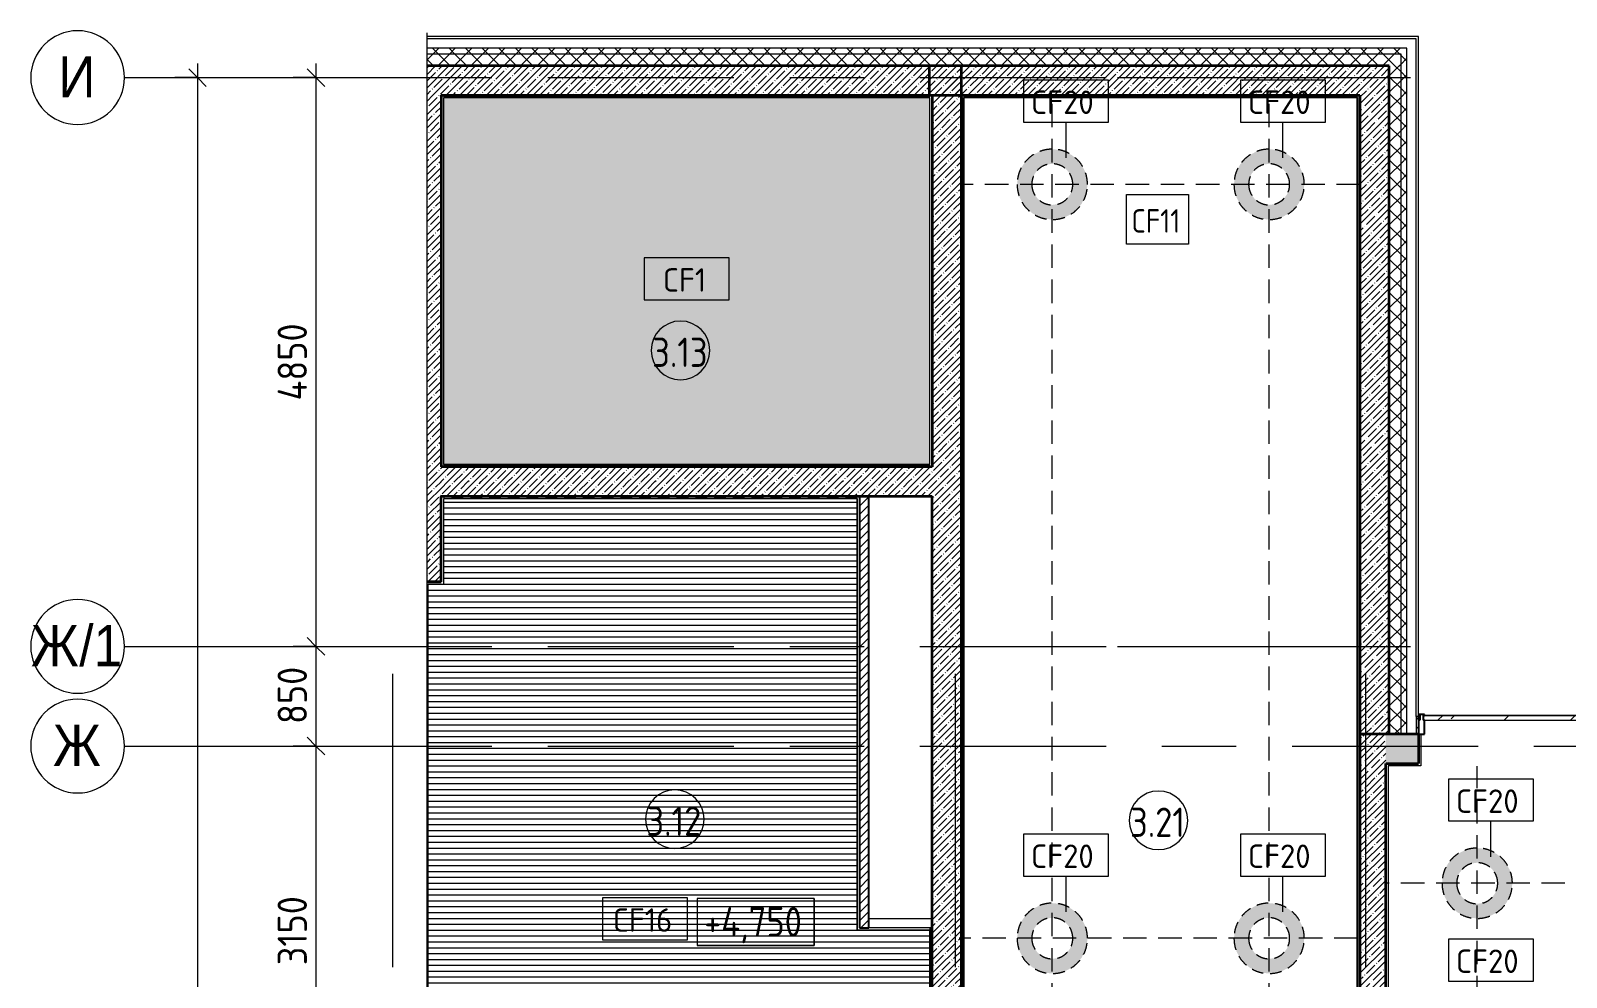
# Model space of a CAD drawing. Header units: millimetres. Extents: x 81469 to 281789, y -8553 to 29000.
# Drawn here: x 81469 to 94570, y 19328 to 27400 of the extents above; entities that cross this region are included whole.
import ezdxf

# ---------------------------------------------------------------- set-up
doc = ezdxf.new("R2010")
doc.units = ezdxf.units.MM
for name, pattern in [('200_ШТРИХ__ш1_п0_6_', [160, 100, -60]), ('ADSK_Штрих_ш2 п1', [300, 200, -100]), ('Осевая', [3175, 635, -476.25, 1587.5, -476.25])]:
    doc.linetypes.add(name, pattern=pattern)
for name, color, linetype, lineweight in [('A-ANNO-DIMS', 7, 'Continuous', 9), ('A-ANNO-DIMS-100', 7, 'Continuous', 9), ('A-AREA-IDEN', 7, 'Continuous', 9), ('A-CLNG', 7, 'Continuous', 9), ('A-CLNG-IDEN', 7, 'Continuous', 9), ('A-CLNG-PATT', 7, 'Continuous', 9), ('A-DETL-1', 7, 'ADSK_Штрих_ш2 п1', 9), ('A-DETL-GENF', 7, 'Continuous', 9), ('A-DETL-MBND', 7, '200_ШТРИХ__ш1_п0_6_', 9), ('A-DETL-MBND-1', 7, 'Continuous', 9), ('A-GLAZ', 7, 'Continuous', 9), ('A-GLAZ-CWMG', 7, 'Continuous', 9), ('A-GLAZ-CWMG-1', 7, 'Continuous', 25), ('A-WALL', 7, 'Continuous', 9), ('G-ANNO-DIMS', 7, 'Continuous', 9), ('I-WALL', 7, 'Continuous', 9), ('Оси', 7, 'Continuous', 9), ('Оси-1', 7, 'Continuous', 20), ('Оси-2', 7, 'Осевая', 9)]:
    doc.layers.add(name, color=color, linetype=linetype, lineweight=lineweight)
for name, color, linetype, lineweight, true_color in [('A-WALL-1', 7, 'Continuous', 13, 0x3c3c3c), ('A-WALL-2', 7, 'Continuous', 25, 0x3c3c3c), ('A-WALL-3', 7, 'Continuous', 35, 0x3c3c3c), ('A-WALL-FNSH-1', 7, 'Continuous', 9, 0x3c3c3c), ('A-WALL-FNSH-2', 7, 'Continuous', 13, 0x3c3c3c), ('G-ANNO-TEXT-1', 7, 'Continuous', 9, 0x3c3c3c)]:
    doc.layers.add(name, color=color, linetype=linetype, lineweight=lineweight, true_color=true_color)
doc.styles.add('Arial', font='arial.ttf', dxfattribs={"width": 0.9, "height": 350})
doc.styles.add('GOST Common', font='GOST_Common.ttf', dxfattribs={"width": 0.9, "height": 250})
doc.styles.add('GOST Common_1', font='GOST_Common.ttf', dxfattribs={"height": 200})
doc.styles.add('GOST Common_2', font='GOST_Common.ttf', dxfattribs={"width": 0.9, "height": 200})
doc.styles.add('ISOCPEUR', font='isocpeur.ttf', dxfattribs={"width": 0.9, "height": 250})
doc.dimstyles.new('ISO-2_5_0_9К_БОЛЬШОЙ', dxfattribs={"dimscale": 304.8, "dimtxt": 248.995294, "dimasz": 0.492126, "dimexe": 0.393701, "dimexo": 0.984252, "dimgap": 0, "dimtad": 1, "dimdec": 0, "dimrnd": 10, "dimzin": 0, "dimdsep": 46, "dimtxsty": 'ISOCPEUR', "dimblk1": 'OBLIQUE', "dimblk2": 'OBLIQUE', "dimsah": 1, "dimcen": 0.09, "dimdle": 0.393701, "dimazin": 0, "dimtfac": 1, "dimtdec": 4, "dimtix": 1, "dimtmove": 0, "dimatfit": 3, "dimfxl": 1, "dimtvp": 1, "dimtolj": 1, "dimtzin": 0, "dimarcsym": 2})
pattern_1 = [(45, (0, 0), (-70.71068, 70.71068), []), (135, (0, 0), (-70.71068, -70.71068), [])]
pattern_2 = [(45, (0, 0), (-57.024626, 57.024626), []), (45, (57.025, 0), (-57.024626, 57.024626), [100.806, -20.161, 3.353, -16.808])]
pattern_3 = [(0, (0, 0), (121.92, 30.48), [10.058, -81.382, 10.058, -81.382, -487.68]), (0, (0, 0), (121.92, 30.48), [-182.88, 10.058, -172.822, 10.058, -81.382, -213.36]), (0, (0, 0), (121.92, 30.48), [-457.2, 10.058, -50.902, 10.058, -142.342]), (120, (45.72, 15.24), (-87.356454, 90.345817), [10.058, -81.382, 10.058, -81.382, -487.68]), (120, (45.72, 15.24), (-87.356454, 90.345817), [-182.88, 10.058, -172.822, 10.058, -81.382, -213.36]), (120, (45.72, 15.24), (-87.356454, 90.345817), [-457.2, 10.058, -50.902, 10.058, -142.342]), (240, (60.96, 76.2), (-34.563546, -120.825817), [10.058, -81.382, 10.058, -81.382, -487.68]), (240, (60.96, 76.2), (-34.563546, -120.825817), [-182.88, 10.058, -172.822, 10.058, -81.382, -213.36]), (240, (60.96, 76.2), (-34.563546, -120.825817), [-457.2, 10.058, -50.902, 10.058, -142.342])]

# ---------------------------------------------------------------- blocks, each defined once
blk = doc.blocks.new('Прямоугольный импост - Импост структурный с накладкой - 170мм-22855088-План потолков с обозначением видов отделки и геометрии 3 этажа в осях 23-33')
at = {"layer": 'A-GLAZ-CWMG-1'}
for p, q in [((0, 160), (-50, 160)), ((-50, 160), (-50, 40)), ((0, 40), (0, 160)), ((-50, 40), (-40, 40)), ((-40, 0), (-40, 40)), ((-10, 0), (-10, 40)), ((-10, 40), (0, 40)), ((0, 0), (-10, 0)), ((0, -10), (0, 0)), ((-40, 0), (-50, 0)), ((-50, 0), (-50, -10)), ((-50, -10), (0, -10))]:
    blk.add_line(p, q, dxfattribs=at)
blk = doc.blocks.new('PNS_Панель прямоугольная - Нр_Стекло - 40мм-22855943-План потолков с обозначением видов отделки и геометрии 3 этажа в осях 23-33')
at = {"layer": 'A-GLAZ'}
h = blk.add_hatch(dxfattribs=at)
h.set_pattern_fill('FP_13', color=256, style=0, pattern_type=2)
h.set_pattern_definition([(45, (-94220, -21460), (-282.8427, 282.8427), [200, -600]), (45, (-94420, -21560), (-282.8427, 282.8427), [600, -200]), (45, (-94020, -21660), (-282.8427, 282.8427), [200, -600])])
h.paths.add_polyline_path([(760, -40), (770, -40), (770, 0), (-770, 0), (-770, -40), (424, -40)])
for p, q in [((-770, 0), (770, 0)), ((760, 0), (-760, 0)), ((-760, -40), (760, -40))]:
    blk.add_line(p, q, dxfattribs=at)
blk = doc.blocks.new('DET_L_Линия разрыва - М100-30654842-План потолков с обозначением видов отделки и геометрии 3 этажа в осях 23-33')
at = {"layer": 'A-DETL-GENF'}
blk.add_line((11740, 0), (0, 0), dxfattribs=at)
blk = doc.blocks.new('Ось сетки - D8-29747960-План потолков с обозначением видов отделки и геометрии 3 этажа в осях 23-33')
at = {"layer": 'Оси-1'}
for start, end in [(360, 180), (180, 360)]:
    blk.add_arc((0, 0), 4, start, end, dxfattribs=at)
blk = doc.blocks.new('Марка_Помещения - Номер-25198446-План потолков с обозначением видов отделки и геометрии 3 этажа в осях 23-33')
at = {"layer": 'A-AREA-IDEN'}
for start, end in [(360, 180), (180, 360)]:
    blk.add_arc((0, 0), 2.5, start, end, dxfattribs=at)
blk = doc.blocks.new('М_потолков - Марка_ Имя типа-25382930-План потолков с обозначением видов отделки и геометрии 3 этажа в осях 23-33')
at = {"layer": 'A-CLNG-IDEN'}
for p, q in [((3.625, 1.984375), (-3.625, 1.984375)), ((-3.625, 1.984375), (-3.625, -1.59375)), ((3.625, -1.59375), (3.625, 1.984375)), ((-3.625, -1.59375), (3.625, -1.59375))]:
    blk.add_line(p, q, dxfattribs=at)
blk = doc.blocks.new('Высотные отметки - 10х4_h_-17668695-План потолков с обозначением видов отделки и геометрии 3 этажа в осях 23-33')
at = {"layer": 'G-ANNO-DIMS'}
for p, q in [((-5, 4), (-5, 0)), ((5, 4), (-5, 4)), ((5, 4), (-5, 4)), ((-5, 4), (-5, 0)), ((5, 4), (5, 0)), ((5, 0), (5, 4)), ((5, 0), (-5, 0)), ((-5, 0), (5, 0))]:
    blk.add_line(p, q, dxfattribs=at)
blk = doc.blocks.new('DIMBLOCK1-План потолков с обозначением видов отделки и геометрии 3 этажа в осях 23-33')
at = {"layer": 'A-ANNO-DIMS-100'}
for p, q in [((83903, 27120), (83903, 22150)), ((83709, 27000), (84023, 27000)), ((83903, 27000), (83709, 27000)), ((83709, 22150), (84023, 22150)), ((83903, 22150), (83709, 22150))]:
    blk.add_line(p, q, dxfattribs=at)
at = {"layer": 'A-ANNO-DIMS-100', "lineweight": 20}
for p, q in [((83903, 27000), (83828, 27075)), ((83903, 27000), (83978, 26925)), ((83903, 22150), (83828, 22225)), ((83903, 22150), (83978, 22075))]:
    blk.add_line(p, q, dxfattribs=at)
at = {"layer": 'A-ANNO-DIMS-100', "color": 0, "insert": (83576, 24247), "char_height": 250, "width": 787.21, "attachment_point": 1, "rotation": 90, "line_spacing_factor": 1.149209, "style": 'ISOCPEUR'}
blk.add_mtext('4850', dxfattribs=at)
blk = doc.blocks.new('_Oblique')
at = {"color": 0, "linetype": 'ByBlock', "lineweight": -2}
blk.add_line((-0.5, -0.5), (0.5, 0.5), dxfattribs=at)
blk = doc.blocks.new('DIMBLOCK2-План потолков с обозначением видов отделки и геометрии 3 этажа в осях 23-33')
at = {"layer": 'A-ANNO-DIMS-100'}
for p, q in [((83709, 22150), (84023, 22150)), ((83903, 22150), (83709, 22150)), ((83903, 22150), (83903, 21300)), ((83709, 21300), (84023, 21300)), ((83903, 21300), (83709, 21300))]:
    blk.add_line(p, q, dxfattribs=at)
at = {"layer": 'A-ANNO-DIMS-100', "lineweight": 20}
for p, q in [((83903, 22150), (83828, 22225)), ((83903, 22150), (83978, 22075)), ((83903, 21300), (83828, 21375)), ((83903, 21300), (83978, 21225))]:
    blk.add_line(p, q, dxfattribs=at)
at = {"layer": 'A-ANNO-DIMS-100', "color": 0, "insert": (83576, 21488), "char_height": 250, "width": 568.86, "attachment_point": 1, "rotation": 90, "line_spacing_factor": 1.149209, "style": 'ISOCPEUR'}
blk.add_mtext('850', dxfattribs=at)
blk = doc.blocks.new('DIMBLOCK3-План потолков с обозначением видов отделки и геометрии 3 этажа в осях 23-33')
at = {"layer": 'A-ANNO-DIMS-100', "lineweight": 20}
for p, q in [((83903, 21300), (83828, 21375)), ((83903, 21300), (83978, 21225)), ((83903, 18150), (83828, 18225)), ((83903, 18150), (83978, 18075))]:
    blk.add_line(p, q, dxfattribs=at)
at = {"layer": 'A-ANNO-DIMS-100'}
for p, q in [((83709, 21300), (84023, 21300)), ((83903, 21300), (83709, 21300)), ((83903, 21300), (83903, 18150)), ((83709, 18150), (84023, 18150)), ((83903, 18150), (83709, 18150))]:
    blk.add_line(p, q, dxfattribs=at)
at = {"layer": 'A-ANNO-DIMS-100', "color": 0, "insert": (83576, 19431), "char_height": 250, "width": 706.76, "attachment_point": 1, "rotation": 90, "line_spacing_factor": 1.149209, "style": 'ISOCPEUR'}
blk.add_mtext('3150', dxfattribs=at)
blk = doc.blocks.new('DIMBLOCK13-План потолков с обозначением видов отделки и геометрии 3 этажа в осях 23-33')
at = {"layer": 'A-ANNO-DIMS-100'}
for p, q in [((82892, 27120), (82892, -120)), ((82698, 27000), (83012, 27000)), ((82892, 27000), (82698, 27000)), ((82698, 0), (83012, 0)), ((82892, 0), (82698, 0))]:
    blk.add_line(p, q, dxfattribs=at)
at = {"layer": 'A-ANNO-DIMS-100', "lineweight": 20}
for p, q in [((82892, 27000), (82817, 27075)), ((82892, 27000), (82967, 26925)), ((82892, 0), (82817, 75)), ((82892, 0), (82967, -75))]:
    blk.add_line(p, q, dxfattribs=at)
at = {"layer": 'A-ANNO-DIMS-100', "color": 0, "insert": (82565, 13105), "char_height": 250, "width": 948.1, "attachment_point": 1, "rotation": 90, "line_spacing_factor": 1.149209, "style": 'ISOCPEUR'}
blk.add_mtext('27000', dxfattribs=at)

msp = doc.modelspace()

# ---------------------------------------------------------------- hatches: boundary and pattern name
at = {"layer": 'A-CLNG-PATT'}
msp.add_hatch(color=256, dxfattribs=at).paths.add_polyline_path([(89139, 23701), (89139, 26829), (84991, 26829), (84991, 23701), (87368.6, 23701)])
h = msp.add_hatch(dxfattribs=at)
h.set_pattern_fill('FP_25', color=256, style=0, pattern_type=2)
h.set_pattern_definition([(180, (75779.226, 21830.566), (-6e-15, -50), [])])
h.paths.add_polyline_path([(89139, 17291), (89139, 19729), (88519, 19729), (88519, 23409), (84991, 23409), (84991, 22679), (84860, 22679), (84860, 19121), (84991, 19121), (84991, 17291), (87368.6, 17291)])
at = {"layer": 'A-DETL-MBND-1'}
h = msp.add_hatch(color=256, dxfattribs=at)
h.paths.add_polyline_path([(90185, 25790), (90243.5, 25795.8), (90299.8, 25812.8), (90351.7, 25840.6), (90397.1, 25877.9), (90434.4, 25923.3), (90462.2, 25975.2), (90479.2, 26031.5), (90485, 26090), (90479.2, 26148.5), (90462.2, 26204.8), (90434.4, 26256.7), (90397.1, 26302.1), (90351.7, 26339.4), (90299.8, 26367.2), (90238.5, 26384.7), (90185, 26390), (90126.5, 26384.2), (90070.2, 26367.2), (90018.3, 26339.4), (89972.9, 26302.1), (89935.6, 26256.7), (89907.8, 26204.8), (89890.8, 26148.5), (89885, 26090), (89890.8, 26031.5), (89907.8, 25975.2), (89935.6, 25923.3), (89972.9, 25877.9), (90018.3, 25840.6), (90070.2, 25812.8), (90126.5, 25795.8)])
h.paths.add_polyline_path([(90185, 25915), (90139.7, 25921), (90097.5, 25938.4), (90061.3, 25966.3), (90033.4, 26002.5), (90016, 26044.7), (90010, 26090), (90016, 26135.3), (90033.4, 26177.5), (90061.3, 26213.7), (90097.5, 26241.6), (90139.7, 26259), (90185, 26265), (90230.3, 26259), (90272.5, 26241.6), (90308.7, 26213.7), (90336.6, 26177.5), (90354, 26135.3), (90360, 26090), (90354, 26044.7), (90336.6, 26002.5), (90308.7, 25966.3), (90272.5, 25938.4), (90230.3, 25921)])
h = msp.add_hatch(color=256, dxfattribs=at)
h.paths.add_polyline_path([(92035, 25790), (92093.5, 25795.8), (92149.8, 25812.8), (92201.7, 25840.6), (92247.1, 25877.9), (92284.4, 25923.3), (92312.2, 25975.2), (92329.2, 26031.5), (92335, 26090), (92329.2, 26148.5), (92312.2, 26204.8), (92284.4, 26256.7), (92247.1, 26302.1), (92201.7, 26339.4), (92149.8, 26367.2), (92093.5, 26384.2), (92035, 26390), (91976.5, 26384.2), (91920.2, 26367.2), (91868.3, 26339.4), (91822.9, 26302.1), (91785.6, 26256.7), (91757.8, 26204.8), (91740.8, 26148.5), (91735, 26090), (91740.8, 26031.5), (91757.8, 25975.2), (91785.6, 25923.3), (91822.9, 25877.9), (91868.3, 25840.6), (91920.2, 25812.8), (91976.5, 25795.8), (92032.3, 25790.3)])
h.paths.add_polyline_path([(92035, 25915), (91989.7, 25921), (91947.5, 25938.4), (91911.3, 25966.3), (91883.4, 26002.5), (91866, 26044.7), (91860, 26090), (91866, 26135.3), (91883.4, 26177.5), (91911.3, 26213.7), (91947.5, 26241.6), (91989.7, 26259), (92035, 26265), (92080.3, 26259), (92122.5, 26241.6), (92158.7, 26213.7), (92186.6, 26177.5), (92204, 26135.3), (92210, 26090), (92204, 26044.7), (92186.6, 26002.5), (92158.7, 25966.3), (92122.5, 25938.4), (92080.3, 25921)])
h = msp.add_hatch(color=256, dxfattribs=at)
h.paths.add_polyline_path([(93810, 19830), (93868.5, 19835.8), (93924.8, 19852.8), (93976.7, 19880.6), (94022.1, 19917.9), (94059.4, 19963.3), (94087.2, 20015.2), (94104.2, 20071.5), (94110, 20130), (94104.2, 20188.5), (94087.2, 20244.8), (94059.4, 20296.7), (94022.1, 20342.1), (93976.7, 20379.4), (93924.8, 20407.2), (93868.5, 20424.2), (93810, 20430), (93751.5, 20424.2), (93695.2, 20407.2), (93643.3, 20379.4), (93597.9, 20342.1), (93560.6, 20296.7), (93532.8, 20244.8), (93515.8, 20188.5), (93510, 20130), (93515.8, 20071.5), (93532.8, 20015.2), (93560.6, 19963.3), (93597.9, 19917.9), (93643.3, 19880.6), (93695.2, 19852.8), (93751.5, 19835.8)])
h.paths.add_polyline_path([(93810, 19955), (93764.7, 19961), (93722.5, 19978.4), (93686.3, 20006.3), (93658.4, 20042.5), (93641, 20084.7), (93635, 20130), (93641, 20175.3), (93658.4, 20217.5), (93686.3, 20253.7), (93722.5, 20281.6), (93764.7, 20299), (93810, 20305), (93855.3, 20299), (93897.5, 20281.6), (93933.7, 20253.7), (93961.6, 20217.5), (93979, 20175.3), (93985, 20130), (93979, 20084.7), (93961.6, 20042.5), (93933.7, 20006.3), (93897.5, 19978.4), (93855.3, 19961), (93826, 19957.1)])
h = msp.add_hatch(color=256, dxfattribs=at)
h.paths.add_polyline_path([(90185, 19360.5), (90243.5, 19366.3), (90299.8, 19383.3), (90351.7, 19411.1), (90397.1, 19448.4), (90434.4, 19493.8), (90462.2, 19545.7), (90479.2, 19602), (90485, 19660.5), (90479.2, 19719), (90462.2, 19775.3), (90434.4, 19827.2), (90397.1, 19872.6), (90351.7, 19909.9), (90299.8, 19937.7), (90238.5, 19955.2), (90185, 19960.5), (90126.5, 19954.7), (90070.2, 19937.7), (90018.3, 19909.9), (89972.9, 19872.6), (89935.6, 19827.2), (89907.8, 19775.3), (89890.8, 19719), (89885, 19660.5), (89890.8, 19602), (89907.8, 19545.7), (89935.6, 19493.8), (89972.9, 19448.4), (90018.3, 19411.1), (90070.2, 19383.3), (90126.5, 19366.3)])
h.paths.add_polyline_path([(90185, 19485.5), (90139.7, 19491.5), (90097.5, 19508.9), (90061.3, 19536.8), (90033.4, 19573), (90016, 19615.2), (90010, 19660.5), (90016, 19705.8), (90033.4, 19748), (90061.3, 19784.2), (90097.5, 19812.1), (90139.7, 19829.5), (90185, 19835.5), (90230.3, 19829.5), (90272.5, 19812.1), (90308.7, 19784.2), (90336.6, 19748), (90354, 19705.8), (90360, 19660.5), (90354, 19615.2), (90336.6, 19573), (90308.7, 19536.8), (90272.5, 19508.9), (90230.3, 19491.5)])
h = msp.add_hatch(color=256, dxfattribs=at)
h.paths.add_polyline_path([(92035, 19360.5), (92093.5, 19366.3), (92149.8, 19383.3), (92201.7, 19411.1), (92247.1, 19448.4), (92284.4, 19493.8), (92312.2, 19545.7), (92329.2, 19602), (92335, 19660.5), (92329.2, 19719), (92312.2, 19775.3), (92284.4, 19827.2), (92247.1, 19872.6), (92201.7, 19909.9), (92149.8, 19937.7), (92093.5, 19954.7), (92035, 19960.5), (91976.5, 19954.7), (91920.2, 19937.7), (91868.3, 19909.9), (91822.9, 19872.6), (91785.6, 19827.2), (91757.8, 19775.3), (91740.8, 19719), (91735, 19660.5), (91740.8, 19602), (91757.8, 19545.7), (91785.6, 19493.8), (91822.9, 19448.4), (91868.3, 19411.1), (91920.2, 19383.3), (91976.5, 19366.3)])
h.paths.add_polyline_path([(92035, 19485.5), (91989.7, 19491.5), (91947.5, 19508.9), (91911.3, 19536.8), (91883.4, 19573), (91866, 19615.2), (91860, 19660.5), (91866, 19705.8), (91883.4, 19748), (91911.3, 19784.2), (91947.5, 19812.1), (91989.7, 19829.5), (92035, 19835.5), (92080.3, 19829.5), (92122.5, 19812.1), (92158.7, 19784.2), (92186.6, 19748), (92204, 19705.8), (92210, 19660.5), (92204, 19615.2), (92186.6, 19573), (92158.7, 19536.8), (92122.5, 19508.9), (92080.3, 19491.5)])
at = {"layer": 'A-WALL'}
h = msp.add_hatch(dxfattribs=at)
h.set_pattern_fill('FP_2', color=256, style=0, pattern_type=2)
h.set_pattern_definition(pattern_1)
h.paths.add_polyline_path([(93108.5, 27200), (93210, 27200), (93210, 27250), (84850.7, 27250), (84850.7, 27200), (91673.5, 27200)])
h = msp.add_hatch(dxfattribs=at)
h.set_pattern_fill('FP_2', color=256, style=0, pattern_type=2)
h.set_pattern_definition(pattern_1)
h.paths.add_polyline_path([(93108.5, 27100), (93160, 27100), (93160, 27200), (84850.7, 27200), (84850.7, 27100), (93060, 27100)])
h = msp.add_hatch(dxfattribs=at)
h.set_pattern_fill('FP_2', color=256, style=0, pattern_type=2)
h.set_pattern_definition(pattern_1)
h.paths.add_polyline_path([(93160, 21400), (93210, 21400), (93210, 27200), (93160, 27200), (93160, 21623.9)])
h = msp.add_hatch(dxfattribs=at)
h.set_pattern_fill('FP_2', color=256, style=0, pattern_type=2)
h.set_pattern_definition(pattern_1)
h.paths.add_polyline_path([(93108.5, 21400), (93160, 21400), (93160, 27100), (93060, 27100), (93060, 21400)])
h = msp.add_hatch(dxfattribs=at)
h.set_pattern_fill('FP_2', color=256, style=0, pattern_type=2)
h.set_pattern_definition(pattern_1)
h.paths.add_polyline_path([(125080, 21400), (125230, 21400), (125230, 21550), (96610, 21550), (96610, 21400), (124830, 21400)])
h.paths.add_polyline_path([(93310, 21400), (93310, 21550), (93290, 21550), (93290, 21400)])
at = {"layer": 'I-WALL'}
h = msp.add_hatch(dxfattribs=at)
h.set_pattern_fill('FP_1', color=256, style=0, pattern_type=2)
h.set_pattern_definition(pattern_2)
h.paths.add_polyline_path([(89160, 26850), (89160, 27100), (84850.7, 27100), (84850.7, 26850), (88803.6, 26850)])
h = msp.add_hatch(dxfattribs=at)
h.set_pattern_fill('FP_1', color=256, style=0, pattern_type=2)
h.set_pattern_definition(pattern_2)
h.paths.add_polyline_path([(92810, 26850), (92810, 27100), (89135, 27100), (89135, 26850), (92790, 26850)])
h = msp.add_hatch(dxfattribs=at)
h.set_pattern_fill('FP_1', color=256, style=0, pattern_type=2)
h.set_pattern_definition(pattern_2)
h.paths.add_polyline_path([(89410, 23555), (89410, 27100), (89160, 27100), (89160, 23555)])
h = msp.add_hatch(dxfattribs=at)
h.set_pattern_fill('FP_1', color=256, style=0, pattern_type=2)
h.set_pattern_definition(pattern_2)
h.paths.add_polyline_path([(93060, 21400), (93060, 27100), (92810, 27100), (92810, 21400)])
h = msp.add_hatch(dxfattribs=at)
h.set_pattern_fill('FP_1', color=256, style=0, pattern_type=2)
h.set_pattern_definition(pattern_2)
h.paths.add_polyline_path([(84850.7, 22700), (84860, 22700), (84860, 23555), (84970, 23555), (84970, 26850), (84850.7, 26850), (84850.7, 23430)])
h = msp.add_hatch(dxfattribs=at)
h.set_pattern_fill('FP_20', color=256, style=0, pattern_type=2)
h.set_pattern_definition(pattern_3)
h.paths.add_polyline_path([(91673.5, 26830), (92790, 26830), (92790, 26850), (89410, 26850), (89410, 26830), (90238.5, 26830)])
h = msp.add_hatch(dxfattribs=at)
h.set_pattern_fill('FP_20', color=256, style=0, pattern_type=2)
h.set_pattern_definition(pattern_3)
h.paths.add_polyline_path([(89430, 17870), (89430, 26830), (89410, 26830), (89410, 17870)])
h = msp.add_hatch(dxfattribs=at)
h.set_pattern_fill('FP_20', color=256, style=0, pattern_type=2)
h.set_pattern_definition(pattern_3)
h.paths.add_polyline_path([(92790, 17870), (92810, 17870), (92810, 26850), (92790, 26850), (92790, 19569.2)])
h = msp.add_hatch(dxfattribs=at)
h.set_pattern_fill('FP_1', color=256, style=0, pattern_type=2)
h.set_pattern_definition(pattern_2)
h.paths.add_polyline_path([(84970, 23555), (89160, 23555), (89160, 23680), (84970, 23680)])
h = msp.add_hatch(dxfattribs=at)
h.set_pattern_fill('FP_1', color=256, style=0, pattern_type=2)
h.set_pattern_definition(pattern_2)
h.paths.add_polyline_path([(84970, 22700), (84970, 23555), (84860, 23555), (84860, 22700)])
h = msp.add_hatch(dxfattribs=at)
h.set_pattern_fill('FP_1', color=256, style=0, pattern_type=2)
h.set_pattern_definition(pattern_2)
h.paths.add_polyline_path([(88540, 23430), (89160, 23430), (89160, 23555), (84970, 23555), (84970, 23430), (87368.6, 23430)])
h = msp.add_hatch(dxfattribs=at)
h.set_pattern_fill('FP_1', color=256, style=0, pattern_type=2)
h.set_pattern_definition(pattern_2)
h.paths.add_polyline_path([(89410, 17270), (89410, 23555), (89160, 23555), (89160, 17270)])
h = msp.add_hatch(dxfattribs=at)
h.set_pattern_fill('FP_4', color=256, style=0, pattern_type=2)
h.set_pattern_definition([(45, (0, 0), (-35.35534, 35.35534), [])])
h.paths.add_polyline_path([(88540, 19750), (88620, 19750), (88620, 23430), (88540, 23430), (88540, 21623.9)])
h = msp.add_hatch(dxfattribs=at)
h.set_pattern_fill('FP_1', color=256, style=0, pattern_type=2)
h.set_pattern_definition(pattern_2)
h.paths.add_polyline_path([(93030, 17270), (93030, 21400), (92810, 21400), (92810, 17270)])
h = msp.add_hatch(dxfattribs=at)
h.set_pattern_fill('FP_1', color=256, style=0, pattern_type=2)
h.set_pattern_definition(pattern_2)
h.paths.add_polyline_path([(100580, 21150), (100580, 21400), (96610, 21400), (96610, 21150), (100579, 21150)])
h.paths.add_polyline_path([(93310, 21150), (93310, 21400), (93030, 21400), (93030, 21150), (93108.5, 21150)])

# ---------------------------------------------------------------- linework, layer by layer
at = {"layer": 'A-CLNG'}
for p, q in [((89139, 26829), (84991, 26829)), ((84991, 26829), (84991, 23701)), ((89139, 23701), (89139, 26829)), ((84991, 23701), (89139, 23701)), ((84990, 23409), (84990, 22679)), ((88519, 23409), (84991, 23409)), ((84991, 23409), (84991, 22679)), ((88519, 19729), (88519, 23409)), ((84991, 22679), (84860, 22679)), ((84860, 19121), (84860, 22679)), ((89139, 19729), (88519, 19729)), ((89139, 17291), (89139, 19729))]:
    msp.add_line(p, q, dxfattribs=at)
at = {"layer": 'A-CLNG-IDEN'}
for p, q in [((90302.4, 26315.1), (90302.4, 26620.9)), ((92152.4, 26315.1), (92152.4, 26620.9)), ((93927.4, 20355.1), (93927.4, 20660.9)), ((90302.4, 19885.6), (90302.4, 20191.4)), ((92152.4, 19885.6), (92152.4, 20191.4))]:
    msp.add_line(p, q, dxfattribs=at)
at = {"layer": 'A-DETL-1'}
for p, q in [((90185, 17877.4), (90185, 26829)), ((92035, 17877.4), (92035, 26829)), ((92810, 26090), (89410, 26090)), ((93810, 15540), (93810, 21129)), ((100559, 20130), (93040, 20130)), ((92789, 19660.5), (89389, 19660.5))]:
    msp.add_line(p, q, dxfattribs=at)
at = {"layer": 'A-DETL-MBND'}
for p, q in [((88520, 23410), (84990, 23410)), ((88520, 19730), (88520, 23410)), ((84970, 22680), (84990, 22680)), ((89160, 19730), (88520, 19730))]:
    msp.add_line(p, q, dxfattribs=at)
for centre, radius, start, end in [((90185, 26090), 300, 0, 180), ((92035, 26090), 300, 0, 180), ((90185, 26090), 175, 0, 180), ((92035, 26090), 175, 0, 180), ((90185, 26090), 300, 180, 0), ((90185, 26090), 175, 180, 0), ((92035, 26090), 300, 180, 0), ((92035, 26090), 175, 180, 0), ((93810, 20130), 300, 0, 180), ((93810, 20130), 175, 0, 180), ((93810, 20130), 300, 180, 0), ((93810, 20130), 175, 180, 0), ((90185, 19660.5), 300, 0, 180), ((92035, 19660.5), 300, 0, 180), ((90185, 19660.5), 175, 0, 180), ((92035, 19660.5), 175, 0, 180), ((90185, 19660.5), 300, 180, 0), ((90185, 19660.5), 175, 180, 0), ((92035, 19660.5), 300, 180, 0), ((92035, 19660.5), 175, 180, 0)]:
    msp.add_arc(centre, radius, start, end, dxfattribs=at)
at = {"layer": 'A-WALL'}
for p, q in [((93210, 27250), (84850.7, 27250)), ((93210, 21400), (93210, 27250)), ((93160, 27200), (84850.7, 27200)), ((93160, 21400), (93160, 27200)), ((93290, 21553), (93290, 21400)), ((93310, 21550), (93290, 21550))]:
    msp.add_line(p, q, dxfattribs=at)
at = {"layer": 'A-WALL-1'}
for p, q in [((93290, 27330), (84850.7, 27330)), ((93290, 21553), (93290, 27330)), ((84850.7, 27100), (92810, 27100))]:
    msp.add_line(p, q, dxfattribs=at)
at = {"layer": 'A-WALL-2'}
for p, q in [((92790, 26830), (89430, 26830)), ((89430, 17870), (89430, 26830)), ((92790, 17870), (92790, 26830)), ((88540, 23430), (88540, 19750)), ((88620, 19750), (88620, 23430)), ((88540, 19750), (88620, 19750))]:
    msp.add_line(p, q, dxfattribs=at)
at = {"layer": 'A-WALL-3'}
for p, q in [((89160, 27100), (84850.7, 27100)), ((92810, 27100), (89135, 27100)), ((89135, 27100), (89135, 26850)), ((89410, 17270), (89410, 27100)), ((93060, 27100), (92810, 27100)), ((93060, 21400), (93060, 27100)), ((84970, 26850), (84970, 23680)), ((84970, 26850), (89160, 26850)), ((89135, 26850), (92810, 26850)), ((89160, 26850), (89160, 23680)), ((92810, 26850), (92810, 17350)), ((89160, 23680), (84970, 23680)), ((84970, 22700), (84970, 23430)), ((84970, 23430), (89160, 23430)), ((89160, 17270), (89160, 23430)), ((84970, 22700), (84850.7, 22700)), ((93310, 21400), (92810, 21400)), ((93310, 21400), (93310, 21150)), ((93030, 21150), (93310, 21150)), ((93030, 13620), (93030, 21150))]:
    msp.add_line(p, q, dxfattribs=at)
at = {"layer": 'A-WALL-FNSH-1'}
for p, q in [((93310, 27350), (84850.7, 27350)), ((93310, 21400), (93310, 27350))]:
    msp.add_line(p, q, dxfattribs=at)
at = {"layer": 'A-WALL-FNSH-2'}
for p, q in [((84850.7, 22680), (84860, 22680)), ((84850.7, 22679), (84860, 22679)), ((93310, 21553), (93290, 21553))]:
    msp.add_line(p, q, dxfattribs=at)
at = {"layer": 'G-ANNO-TEXT-1', "flags": 128}
msp.add_lwpolyline([(90819.3, 26002.6), (91345.7, 26002.6), (91345.7, 25578.6), (90819.3, 25578.6)], close=True, dxfattribs=at)
at = {"layer": 'I-WALL'}
for p, q in [((89140, 26830), (84990, 26830)), ((84990, 26829), (84990, 23700)), ((89140, 23701), (89140, 26829)), ((89140, 23700), (84990, 23700)), ((84990, 23410), (88520, 23410)), ((88520, 23410), (88520, 19729)), ((84970, 22680), (84860, 22680)), ((84860, 22679), (84860, 22680)), ((84970, 22680), (84990, 22680)), ((93330, 21400), (93330, 21130)), ((93050, 21130), (93050, 13640)), ((93330, 21130), (93050, 21130)), ((88620, 19830), (89160, 19830)), ((88520, 19730), (89140, 19730)), ((89160, 19750), (88620, 19750)), ((89140, 19729), (89139, 19729)), ((89140, 19750), (89140, 17290))]:
    msp.add_line(p, q, dxfattribs=at)
at = {"layer": 'Оси'}
for p, q in [((82269.4, 27000), (84769.4, 27000)), ((90740, 27000), (93240, 27000)), ((82269.4, 22150), (84769.4, 22150)), ((90740, 22150), (93240, 22150)), ((84560, 19415.1), (84560, 21915.1)), ((84860, 19415.1), (84860, 21915.1)), ((89360, 19415.1), (89360, 21915.1)), ((92860, 19415.1), (92860, 21915.1)), ((82269.4, 21300), (84769.4, 21300))]:
    msp.add_line(p, q, dxfattribs=at)
at = {"layer": 'Оси-2'}
for p, q in [((84769.4, 27000), (90740, 27000)), ((84769.4, 22150), (90740, 22150)), ((84769.4, 21300), (122580, 21300)), ((84560, 593.7), (84560, 19415.1)), ((84860, 1863.7), (84860, 19415.1)), ((89360, 593.7), (89360, 19415.1)), ((92860, 593.7), (92860, 19415.1))]:
    msp.add_line(p, q, dxfattribs=at)

# ---------------------------------------------------------------- block references
at = {"layer": 'A-AREA-IDEN', "xscale": 99.99999999999993, "yscale": 99.99999999999993, "zscale": 99.99999999999993}
for p in [(87013.4, 24674.1), (86964, 20676.5), (91090.3, 20666.5)]:
    msp.add_blockref('Марка_Помещения - Номер-25198446-План потолков с обозначением видов отделки и геометрии 3 этажа в осях 23-33', p, dxfattribs=at)
at = {"layer": 'A-CLNG-IDEN', "xscale": 99.99999999999993, "yscale": 99.99999999999993, "zscale": 99.99999999999993}
for p in [(90302.4, 26780.3), (92152.4, 26780.3), (87065, 25265), (93927.4, 20820.3), (90302.4, 20350.8), (92152.4, 20350.8), (86710.6, 19806.5), (93927.4, 19455.3)]:
    msp.add_blockref('М_потолков - Марка_ Имя типа-25382930-План потолков с обозначением видов отделки и геометрии 3 этажа в осях 23-33', p, dxfattribs=at)
at = {"layer": 'A-DETL-GENF', "rotation": 270.0000000000003}
msp.add_blockref('DET_L_Линия разрыва - М100-30654842-План потолков с обозначением видов отделки и геометрии 3 этажа в осях 23-33', (84850.7, 27380.8), dxfattribs=at)
at = {"layer": 'A-GLAZ'}
msp.add_blockref('PNS_Панель прямоугольная - Нр_Стекло - 40мм-22855943-План потолков с обозначением видов отделки и геометрии 3 этажа в осях 23-33', (94120, 21560), dxfattribs=at)
at = {"layer": 'A-GLAZ-CWMG', "rotation": 180}
msp.add_blockref('Прямоугольный импост - Импост структурный с накладкой - 170мм-22855088-План потолков с обозначением видов отделки и геометрии 3 этажа в осях 23-33', (93310, 21560), dxfattribs=at)
at = {"layer": 'G-ANNO-DIMS', "xscale": 99.99999999999993, "yscale": 99.99999999999993, "zscale": 99.99999999999993}
msp.add_blockref('Высотные отметки - 10х4_h_-17668695-План потолков с обозначением видов отделки и геометрии 3 этажа в осях 23-33', (87654.6, 19599.7), dxfattribs=at)
at = {"layer": 'Оси-1', "xscale": 99.99999999999993, "yscale": 99.99999999999993, "zscale": 99.99999999999993, "rotation": 269.9999999999994}
for p in [(81869.4, 27000), (81869.4, 22150), (81869.4, 21300)]:
    msp.add_blockref('Ось сетки - D8-29747960-План потолков с обозначением видов отделки и геометрии 3 этажа в осях 23-33', p, dxfattribs=at)

# ---------------------------------------------------------------- texts
at = {"layer": 'A-AREA-IDEN', "char_height": 250, "width": 606.076, "attachment_point": 1, "style": 'GOST Common'}
for s, insert in [('3.13', (86771.6, 24782.7)), ('3.12', (86722.1, 20785)), ('3.21', (90848.4, 20775))]:
    msp.add_mtext(s, dxfattribs=dict(at, insert=insert))
at = {"layer": 'A-CLNG-IDEN', "char_height": 200, "attachment_point": 1, "style": 'GOST Common_1'}
for s, insert, width in [('CF20', (90003.6, 26890.1), 705.485), ('CF20', (91853.6, 26890.1), 705.485), ('CF1', (86862.2, 25374.7), 472.996), ('CF20', (93628.6, 20930.1), 705.485), ('CF20', (90003.6, 20460.6), 705.485), ('CF20', (91853.6, 20460.6), 705.485), ('CF16', (86435.3, 19916.3), 649.367), ('CF20', (93628.6, 19565.1), 705.485)]:
    msp.add_mtext(s, dxfattribs=dict(at, insert=insert, width=width))
at = {"layer": 'G-ANNO-DIMS', "insert": (87214.6, 19926.4), "char_height": 250, "width": 1055.976, "attachment_point": 1, "line_spacing_factor": 1.022761, "style": 'GOST Common'}
msp.add_mtext('+4,750', dxfattribs=at)
at = {"layer": 'G-ANNO-TEXT-1', "insert": (90859.3, 25878.2), "char_height": 200, "width": 533.924, "attachment_point": 1, "style": 'GOST Common_2'}
msp.add_mtext('CF11', dxfattribs=at)
at = {"layer": 'Оси', "char_height": 350, "attachment_point": 1, "style": 'Arial'}
for s, insert, width in [('\\fArial|b0|i0|c204|p34|;\\W.9;И', (81704.9, 27181), 389.62), ('\\fArial|b0|i0|c204|p34|;\\W.9;Ж', (81472.7, 22331), 497.848), ('/1', (81883.4, 22331), 454.557), ('\\fArial|b0|i0|c204|p34|;\\W.9;Ж', (81660.3, 21481), 497.848)]:
    msp.add_mtext(s, dxfattribs=dict(at, insert=insert, width=width))

# ---------------------------------------------------------------- dimensions: what is measured, and where the dimension line sits
at = {"layer": 'A-ANNO-DIMS'}
for base, p1, p2, override, picture, middle in [((82891.9, 0), (82997.9, 27000), (82997.9, 0), {"dimpost": '<>', "dimfxl": 26999.999823}, 'DIMBLOCK13-План потолков с обозначением видов отделки и геометрии 3 этажа в осях 23-33', (82766.9, 13500)), ((83902.6, 22150), (84008.7, 27000), (84008.7, 22150), {"dimpost": '<>', "dimfxl": 4849.999753}, 'DIMBLOCK1-План потолков с обозначением видов отделки и геометрии 3 этажа в осях 23-33', (83777.6, 24575)), ((83902.6, 21300), (84008.7, 22150), (84008.7, 21300), {"dimpost": '<>', "dimfxl": 850}, 'DIMBLOCK2-План потолков с обозначением видов отделки и геометрии 3 этажа в осях 23-33', (83777.6, 21725)), ((83902.6, 18150), (84008.7, 21300), (84008.7, 18150), {"dimpost": '<>', "dimfxl": 3150}, 'DIMBLOCK3-План потолков с обозначением видов отделки и геометрии 3 этажа в осях 23-33', (83777.6, 19725))]:
    dim = msp.add_linear_dim(base=base, p1=p1, p2=p2, angle=90, dimstyle='ISO-2_5_0_9К_БОЛЬШОЙ', override=override, dxfattribs=at)
    dim.commit()
    dim.dimension.update_dxf_attribs({"geometry": picture, "text_midpoint": middle})

doc.saveas('drawing.dxf')
